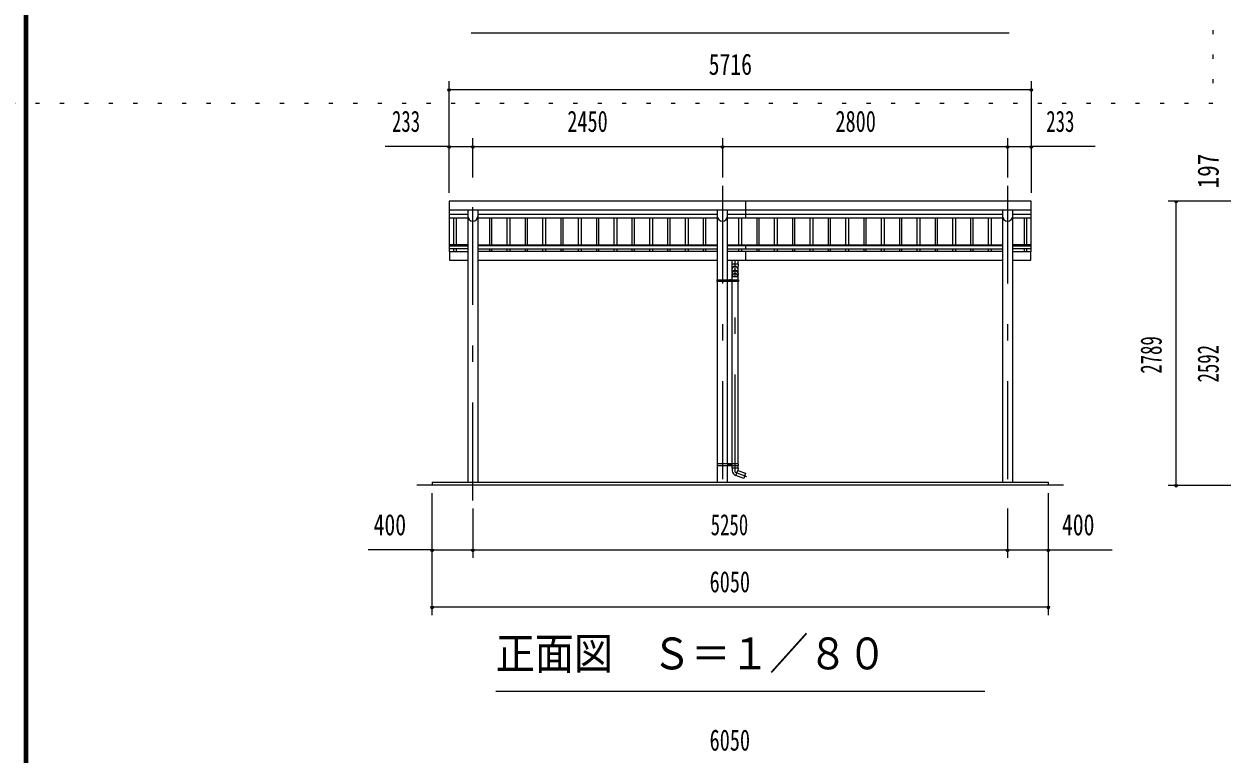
# Model space of a CAD drawing. Units: millimetres, scale not verified. Extents: x -34436 to 34436, y -16161 to 16159.
# Drawn here: x -11477 to 285, y 1374 to 8540 of the extents above; entities that cross this region are included whole.
import ezdxf
from ezdxf.enums import TextEntityAlignment as Align

# ---------------------------------------------------------------- set-up
doc = ezdxf.new("R2010")
doc.units = ezdxf.units.MM
doc.header["$LTSCALE"] = 80
doc.linetypes.add('USER3', pattern=[24, 12, -5, 2, -5])
doc.linetypes.add('USER4', pattern=[3, 0.5, -2.5])
for name, color, linetype, lineweight in [('0-2_1-08BOLD', 7, 'Continuous', 18), ('0-3_1-28CENTER', 3, 'USER3', 18), ('0-4_1-48THIN', 4, 'Continuous', 18), ('0-5_1-58DIM', 3, 'Continuous', 18), ('0-C_F-F1PAPER', 5, 'Continuous', 18), ('0-D_F-E_J_ADD', 5, 'USER4', 18)]:
    doc.layers.add(name, color=color, linetype=linetype, lineweight=lineweight)
doc.styles.add('ＭＳ ゴシック', font='')
doc.styles.get('ＭＳ ゴシック').set_extended_font_data('MS Gothic')

msp = doc.modelspace()

# ---------------------------------------------------------------- linework, layer by layer
at = {"layer": '0-2_1-08BOLD'}
for p, q in [((-1587.26, 6711.55), (-7303.26, 6711.55)), ((-7121.05, 6711.13), (-7121.05, 4043.34)), ((-7019.45, 4043.34), (-7019.45, 6711.13)), ((-4671.06, 6711.13), (-4671.06, 6029.34)), ((-4569.46, 6029.34), (-4569.46, 6711.13)), ((-4390.26, 6633.39), (-4390.26, 6802.34)), ((-1871.05, 6711.13), (-1871.05, 4043.34)), ((-1769.46, 4043.34), (-1769.46, 6711.13)), ((-7303.26, 6672.47), (-7121.05, 6672.47)), ((-7121.05, 6633.39), (-7303.26, 6633.39)), ((-7019.45, 6672.47), (-4671.06, 6672.47)), ((-4671.06, 6633.39), (-7019.45, 6633.39)), ((-4569.46, 6672.47), (-1871.05, 6672.47)), ((-1871.05, 6633.39), (-4569.46, 6633.39)), ((-1769.46, 6672.47), (-1587.26, 6672.47)), ((-1587.26, 6633.39), (-1769.46, 6633.39)), ((-7121.05, 6373.24), (-7303.26, 6373.24)), ((-7303.26, 6363.85), (-7121.05, 6363.85)), ((-7019.45, 6373.24), (-4671.06, 6373.24)), ((-4671.06, 6363.85), (-7019.45, 6363.85)), ((-4569.46, 6373.24), (-1871.05, 6373.24)), ((-1871.05, 6363.85), (-4569.46, 6363.85)), ((-4390.26, 6334.22), (-4390.26, 6373.24)), ((-1587.26, 6373.24), (-1769.45, 6373.24)), ((-1769.45, 6363.85), (-1587.26, 6363.85)), ((-7121.05, 6334.22), (-7303.26, 6334.22)), ((-7019.45, 6334.22), (-4671.06, 6334.22)), ((-4671.06, 6307.04), (-7019.45, 6307.04)), ((-4569.46, 6334.22), (-1871.05, 6334.22)), ((-1871.05, 6307.04), (-4569.46, 6307.04)), ((-4390.26, 6221.18), (-4390.26, 6307.04)), ((-1587.26, 6334.22), (-1769.46, 6334.22)), ((-1769.46, 6307.04), (-1587.26, 6307.04)), ((-7019.45, 6221.18), (-4671.06, 6221.18)), ((-4569.46, 6221.18), (-1871.05, 6221.18)), ((-4523.5, 6184.06), (-4523.5, 6221.18)), ((-4468.5, 6221.18), (-4468.5, 6184.06)), ((-4671.06, 6013.34), (-4671.06, 4221.94)), ((-4569.46, 4221.94), (-4569.46, 6013.34)), ((-4567.85, 6013.34), (-4567.85, 6029.34)), ((-4525.1, 6013.34), (-4525.1, 6029.34)), ((-4468.5, 6056.65), (-4523.5, 6056.65)), ((-4523.5, 4221.94), (-4523.5, 6013.34)), ((-4468.49, 6013.34), (-4468.49, 4221.94)), ((-4466.89, 6029.34), (-4466.89, 6013.34)), ((-4460.8, 6021.34), (-4466.89, 6021.34)), ((-4671.06, 4205.94), (-4671.06, 4043.34)), ((-4569.46, 4043.34), (-4569.46, 4205.94)), ((-4567.85, 4205.94), (-4567.85, 4221.94)), ((-4525.1, 4205.94), (-4525.1, 4221.94)), ((-4523.5, 4180.47), (-4523.5, 4205.94)), ((-4487.31, 4106.79), (-4468.5, 4158.47)), ((-4468.49, 4205.94), (-4468.49, 4180.47)), ((-4466.89, 4221.94), (-4466.89, 4205.94)), ((-4466.89, 4213.94), (-4460.8, 4213.94)), ((-1270.26, 4013.34), (-7620.25, 4013.34)), ((-7470.25, 4043.34), (-7470.25, 4013.34))]:
    msp.add_line(p, q, dxfattribs=at)
for points in [[(-7303.26, 6802.34), (-7303.26, 6307.04), (-7121.05, 6307.04)], [(-1587.26, 6307.04), (-1587.26, 6802.34), (-7303.26, 6802.34)], [(-7298.26, 6307.04), (-7298.26, 6221.18), (-7121.05, 6221.18)], [(-1769.46, 6221.18), (-1592.26, 6221.18), (-1592.26, 6307.04)], [(-4523.5, 6098.53), (-4523.5, 6134.39), (-4525.5, 6184.06), (-4466.5, 6184.06), (-4468.5, 6134.39), (-4468.5, 6098.53)], [(-4523.5, 6029.34), (-4523.5, 6063.59), (-4525.49, 6089.56)], [(-4466.5, 6089.43), (-4468.5, 6063.59), (-4468.5, 6029.34)], [(-4672.66, 4221.94), (-4672.66, 4205.94), (-4460.8, 4205.94)], [(-4460.8, 4205.94), (-4460.8, 4221.94), (-4672.66, 4221.94)], [(-4467, 4180.47), (-4525, 4180.47), (-4523.24, 4154.68)], [(-4467, 4180.47), (-4468.5, 4158.47), (-4392.5, 4130.81), (-4411.31, 4079.13), (-4487.03, 4106.69)], [(-7470.25, 4043.34), (-1420.26, 4043.34), (-1420.26, 4013.34)]]:
    msp.add_lwpolyline(points, dxfattribs=at)
for points in [[(-4672.66, 6029.34), (-4460.8, 6029.34), (-4460.8, 6013.34), (-4672.66, 6013.34)], [(-4541.47, 6024.23), (-4546.47, 6027.11), (-4551.47, 6024.23), (-4551.47, 6018.45), (-4546.47, 6015.57), (-4541.47, 6018.45)], [(-4541.47, 4216.83), (-4541.47, 4211.05), (-4546.47, 4208.16), (-4551.47, 4211.05), (-4551.47, 4216.83), (-4546.47, 4219.71)]]:
    msp.add_lwpolyline(points, close=True, dxfattribs=at)
for centre, radius in [((-4546.47, 6021.34), 6.25), ((-4546.47, 6021.34), 4.9), ((-4546.47, 4213.94), 6.25), ((-4546.47, 4213.94), 4.9)]:
    msp.add_circle(centre, radius, dxfattribs=at)
for centre, radius, start, end in [((-7070.25, 6656.14), 50.8, 180, 0), ((-4620.26, 6656.14), 50.8, 180, 0), ((-1820.26, 6656.14), 50.8, 180, 0), ((-4496, 6087.72), 29.55, 3.56303, 176.43697), ((-4496, 6134.69), 27.55, 3.55867, 176.44133), ((-4496, 6096.22), 27.55, 3.55867, 176.44133), ((-4496, 6062.61), 27.55, 3.55867, 176.44133), ((-4468.37, 4158.42), 55, 183.90576, 250.16731)]:
    msp.add_arc(centre, radius, start, end, dxfattribs=at)
at = {"layer": '0-3_1-28CENTER'}
for p, q in [((-7070.25, 3863.34), (-7070.25, 6952.34)), ((-4620.26, 6952.34), (-4620.26, 3863.34)), ((-1820.26, 6952.34), (-1820.26, 3863.34)), ((-4496, 4139.22), (-4496, 6221.18)), ((-4533.97, 6021.34), (-4558.97, 6021.34)), ((-4546.47, 6033.84), (-4546.47, 6008.84)), ((-4558.97, 4213.94), (-4533.97, 4213.94)), ((-4546.47, 4226.44), (-4546.47, 4201.44)), ((-4496.01, 4139.22), (-4383.13, 4098.13))]:
    msp.add_line(p, q, dxfattribs=at)
at = {"layer": '0-4_1-48THIN'}
for p, q in [((-7257.75, 6373.24), (-7257.75, 6633.39)), ((-7232.75, 6633.39), (-7232.75, 6373.24)), ((-6907.75, 6633.39), (-6907.75, 6373.24)), ((-6882.75, 6373.24), (-6882.75, 6633.39)), ((-6732.75, 6373.24), (-6732.75, 6633.39)), ((-6707.75, 6633.39), (-6707.75, 6373.24)), ((-6557.75, 6633.39), (-6557.75, 6373.24)), ((-6532.75, 6373.24), (-6532.75, 6633.39)), ((-6382.75, 6373.24), (-6382.75, 6633.39)), ((-6357.75, 6633.39), (-6357.75, 6373.24)), ((-6207.75, 6633.39), (-6207.75, 6373.24)), ((-6182.75, 6373.24), (-6182.75, 6633.39)), ((-6032.75, 6373.24), (-6032.75, 6633.39)), ((-6007.75, 6633.39), (-6007.75, 6373.24)), ((-5857.75, 6633.39), (-5857.75, 6373.24)), ((-5832.75, 6373.24), (-5832.75, 6633.39)), ((-5682.75, 6373.24), (-5682.75, 6633.39)), ((-5657.75, 6633.39), (-5657.75, 6373.24)), ((-5507.75, 6633.39), (-5507.75, 6373.24)), ((-5482.75, 6373.24), (-5482.75, 6633.39)), ((-5332.75, 6373.24), (-5332.75, 6633.39)), ((-5307.75, 6633.39), (-5307.75, 6373.24)), ((-5157.75, 6633.39), (-5157.75, 6373.24)), ((-5132.75, 6373.24), (-5132.75, 6633.39)), ((-4982.75, 6373.24), (-4982.75, 6633.39)), ((-4957.75, 6633.39), (-4957.75, 6373.24)), ((-4807.75, 6633.39), (-4807.75, 6373.24)), ((-4782.75, 6373.24), (-4782.75, 6633.39)), ((-4457.75, 6373.24), (-4457.75, 6633.39)), ((-4432.75, 6633.39), (-4432.75, 6373.24)), ((-4282.75, 6633.39), (-4282.75, 6373.24)), ((-4257.75, 6373.24), (-4257.75, 6633.39)), ((-4107.75, 6373.24), (-4107.75, 6633.39)), ((-4082.75, 6633.39), (-4082.75, 6373.24)), ((-3932.75, 6633.39), (-3932.75, 6373.24)), ((-3907.75, 6373.24), (-3907.75, 6633.39)), ((-3757.75, 6373.24), (-3757.75, 6633.39)), ((-3732.75, 6633.39), (-3732.75, 6373.24)), ((-3582.75, 6633.39), (-3582.75, 6373.24)), ((-3557.75, 6373.24), (-3557.75, 6633.39)), ((-3407.75, 6373.24), (-3407.75, 6633.39)), ((-3382.75, 6633.39), (-3382.75, 6373.24)), ((-3232.75, 6633.39), (-3232.75, 6373.24)), ((-3207.75, 6373.24), (-3207.75, 6633.39)), ((-3057.75, 6373.24), (-3057.75, 6633.39)), ((-3032.75, 6633.39), (-3032.75, 6373.24)), ((-2882.75, 6633.39), (-2882.75, 6373.24)), ((-2857.75, 6373.24), (-2857.75, 6633.39)), ((-2707.75, 6373.24), (-2707.75, 6633.39)), ((-2682.75, 6633.39), (-2682.75, 6373.24)), ((-2532.75, 6633.39), (-2532.75, 6373.24)), ((-2507.75, 6373.24), (-2507.75, 6633.39)), ((-2357.75, 6373.24), (-2357.75, 6633.39)), ((-2332.75, 6633.39), (-2332.75, 6373.24)), ((-2182.75, 6633.39), (-2182.75, 6373.24)), ((-2157.75, 6373.24), (-2157.75, 6633.39)), ((-2007.75, 6373.24), (-2007.75, 6633.39)), ((-1982.75, 6633.39), (-1982.75, 6373.24)), ((-1657.76, 6633.39), (-1657.76, 6373.24)), ((-1632.76, 6373.24), (-1632.76, 6633.39)), ((-7257.75, 6307.04), (-7257.75, 6334.22)), ((-7232.75, 6334.22), (-7232.75, 6307.04)), ((-6907.75, 6334.22), (-6907.75, 6307.04)), ((-6882.75, 6307.04), (-6882.75, 6334.22)), ((-6732.75, 6307.04), (-6732.75, 6334.22)), ((-6707.75, 6334.22), (-6707.75, 6307.04)), ((-6557.75, 6334.22), (-6557.75, 6307.04)), ((-6532.75, 6307.04), (-6532.75, 6334.22)), ((-6382.75, 6307.04), (-6382.75, 6334.22)), ((-6357.75, 6334.22), (-6357.75, 6307.04)), ((-6207.75, 6334.22), (-6207.75, 6307.04)), ((-6182.75, 6307.04), (-6182.75, 6334.22)), ((-6032.75, 6307.04), (-6032.75, 6334.22)), ((-6007.75, 6334.22), (-6007.75, 6307.04)), ((-5857.75, 6334.22), (-5857.75, 6307.04)), ((-5832.75, 6307.04), (-5832.75, 6334.22)), ((-5682.75, 6307.04), (-5682.75, 6334.22)), ((-5657.75, 6334.22), (-5657.75, 6307.04)), ((-5507.75, 6334.22), (-5507.75, 6307.04)), ((-5482.75, 6307.04), (-5482.75, 6334.22)), ((-5332.75, 6307.04), (-5332.75, 6334.22)), ((-5307.75, 6334.22), (-5307.75, 6307.04)), ((-5157.75, 6334.22), (-5157.75, 6307.04)), ((-5132.75, 6307.04), (-5132.75, 6334.22)), ((-4982.75, 6307.04), (-4982.75, 6334.22)), ((-4957.75, 6334.22), (-4957.75, 6307.04)), ((-4807.75, 6334.22), (-4807.75, 6307.04)), ((-4782.75, 6307.04), (-4782.75, 6334.22)), ((-4457.75, 6307.04), (-4457.75, 6334.22)), ((-4432.75, 6334.22), (-4432.75, 6307.04)), ((-4282.75, 6334.22), (-4282.75, 6307.04)), ((-4257.75, 6307.04), (-4257.75, 6334.22)), ((-4107.75, 6307.04), (-4107.75, 6334.22)), ((-4082.75, 6334.22), (-4082.75, 6307.04)), ((-3932.75, 6334.22), (-3932.75, 6307.04)), ((-3907.75, 6307.04), (-3907.75, 6334.22)), ((-3757.75, 6307.04), (-3757.75, 6334.22)), ((-3732.75, 6334.22), (-3732.75, 6307.04)), ((-3582.75, 6334.22), (-3582.75, 6307.04)), ((-3557.75, 6307.04), (-3557.75, 6334.22)), ((-3407.75, 6307.04), (-3407.75, 6334.22)), ((-3382.75, 6334.22), (-3382.75, 6307.04)), ((-3232.75, 6334.22), (-3232.75, 6307.04)), ((-3207.75, 6307.04), (-3207.75, 6334.22)), ((-3057.75, 6307.04), (-3057.75, 6334.22)), ((-3032.75, 6334.22), (-3032.75, 6307.04)), ((-2882.75, 6334.22), (-2882.75, 6307.04)), ((-2857.75, 6307.04), (-2857.75, 6334.22)), ((-2707.75, 6307.04), (-2707.75, 6334.22)), ((-2682.75, 6334.22), (-2682.75, 6307.04)), ((-2532.75, 6334.22), (-2532.75, 6307.04)), ((-2507.75, 6307.04), (-2507.75, 6334.22)), ((-2357.75, 6307.04), (-2357.75, 6334.22)), ((-2332.75, 6334.22), (-2332.75, 6307.04)), ((-2182.75, 6334.22), (-2182.75, 6307.04)), ((-2157.75, 6307.04), (-2157.75, 6334.22)), ((-2007.75, 6307.04), (-2007.75, 6334.22)), ((-1982.75, 6334.22), (-1982.75, 6307.04)), ((-1657.76, 6334.22), (-1657.76, 6307.04)), ((-1632.76, 6307.04), (-1632.76, 6334.22))]:
    msp.add_line(p, q, dxfattribs=at)
at = {"layer": '0-5_1-58DIM'}
for p, q in [((-1805.26, 8450.49), (-7085.25, 8450.49)), ((-7287.26, 7898.34), (-7319.26, 7898.34)), ((-7303.26, 6882.34), (-7303.26, 7978.33)), ((-7303.26, 7898.33), (-1587.26, 7898.33)), ((-1571.26, 7898.34), (-1603.26, 7898.34)), ((-1587.26, 7978.33), (-1587.26, 6882.34)), ((-7070.25, 7032.34), (-7070.25, 7418.33)), ((-4620.26, 7418.33), (-4620.26, 7032.34)), ((-1820.26, 7418.33), (-1820.26, 7032.34)), ((-7303.26, 7338.33), (-7931.26, 7338.33)), ((-7287.26, 7338.34), (-7319.26, 7338.34)), ((-7303.26, 7338.33), (-7070.25, 7338.33)), ((-7054.25, 7338.34), (-7086.25, 7338.34)), ((-7070.25, 7338.33), (-4620.26, 7338.33)), ((-4604.26, 7338.34), (-4636.26, 7338.34)), ((-4620.26, 7338.33), (-1820.26, 7338.33)), ((-1804.26, 7338.34), (-1836.26, 7338.34)), ((-1820.26, 7338.33), (-1587.26, 7338.33)), ((-1571.26, 7338.34), (-1603.26, 7338.34)), ((-959.26, 7338.33), (-1587.26, 7338.33)), ((1006.46, 6802.34), (-245.25, 6802.34)), ((-149.25, 6802.34), (-181.25, 6802.34)), ((-165.25, 4013.34), (-165.25, 6802.34)), ((-245.25, 4013.34), (994.75, 4013.34)), ((-149.25, 4013.34), (-181.25, 4013.34)), ((-7470.25, 2738.34), (-7470.25, 3933.34)), ((-1420.26, 3933.34), (-1420.26, 2738.34)), ((-7070.25, 3783.34), (-7070.25, 3298.34)), ((-1820.26, 3783.34), (-1820.26, 3298.34)), ((-7470.25, 3378.34), (-8098.26, 3378.34)), ((-7454.25, 3378.34), (-7486.25, 3378.34)), ((-7470.25, 3378.34), (-7070.25, 3378.34)), ((-7054.25, 3378.34), (-7086.25, 3378.34)), ((-7070.25, 3378.34), (-1820.26, 3378.34)), ((-1804.26, 3378.34), (-1836.26, 3378.34)), ((-1820.26, 3378.34), (-1420.26, 3378.34)), ((-1404.26, 3378.34), (-1436.26, 3378.34)), ((-1420.26, 3378.34), (-792.25, 3378.34)), ((-7454.25, 2818.34), (-7486.25, 2818.34)), ((-7470.25, 2818.34), (-1420.26, 2818.34)), ((-1404.26, 2818.34), (-1436.26, 2818.34)), ((-2045.26, 1988.34), (-6845.26, 1988.34))]:
    msp.add_line(p, q, dxfattribs=at)
for centre in [(-7303.26, 7898.34), (-1587.26, 7898.34), (-7303.26, 7338.34), (-7070.25, 7338.34), (-4620.26, 7338.34), (-1820.26, 7338.34), (-1587.26, 7338.34), (-165.25, 6802.34), (-165.25, 4013.34), (-7470.25, 3378.34), (-7070.25, 3378.34), (-1820.26, 3378.34), (-1420.26, 3378.34), (-7470.25, 2818.34), (-1420.26, 2818.34)]:
    msp.add_arc(centre, 16, 180, 0, dxfattribs=at)
at = {"layer": '0-C_F-F1PAPER'}
for points in [[(34428.13, -16152.99), (34428.13, 15991.01), (-11475.87, 15991.01), (-11475.87, -16152.99)], [(34424.13, -16148.99), (-11471.87, -16148.99), (-11471.87, 15987.01), (34424.13, 15987.01)], [(34420.13, -16144.99), (34420.13, 15983.01), (-11467.87, 15983.01), (-11467.87, -16144.99)], [(34416.13, -16140.99), (-11463.87, -16140.99), (-11463.87, 15979.01), (34416.13, 15979.01)], [(34412.13, -16136.99), (34412.13, 15975.01), (-11459.87, 15975.01), (-11459.87, -16136.99)], [(34408.13, -16132.99), (-11455.87, -16132.99), (-11455.87, 15971.01), (34408.13, 15971.01)], [(34404.13, -16128.99), (-11451.87, -16128.99), (-11451.87, 15967.01), (34404.13, 15967.01)], [(34400.13, -16124.99), (-11447.87, -16124.99), (-11447.87, 15963.01), (34400.13, 15963.01)], [(34396.13, -16120.99), (34396.13, 15959.01), (-11443.87, 15959.01), (-11443.87, -16120.99)]]:
    msp.add_lwpolyline(points, close=True, dxfattribs=at)
at = {"layer": '0-D_F-E_J_ADD'}
msp.add_lwpolyline([(196.13, 7759.01), (-11683.87, 7759.01), (-11683.87, 16159.01), (196.13, 16159.01)], close=True, dxfattribs=at)

# ---------------------------------------------------------------- texts
at = {"layer": '0-5_1-58DIM', "color": 7, "style": 'ＭＳ ゴシック'}
for s, height, width, p in [('5716', 208.4, 0.75, (-4754.71, 7978.34)), ('233', 208.4, 0.65, (-7864.34, 7418.34)), ('2450', 208.4, 0.7, (-6142.87, 7418.34)), ('2800', 208.4, 0.7, (-3510.29, 7418.34)), ('233', 208.4, 0.65, (-1440.33, 7418.34)), ('400', 208.4, 0.75, (-8044.45, 3458.34)), ('5250', 208.4, 0.65, (-4735.41, 3458.34)), ('400', 208.4, 0.75, (-1286.45, 3458.34)), ('6050', 208.4, 0.7, (-4745.71, 2898.34)), ('正面図\u3000Ｓ＝１／８０', 312.6, 0.9, (-6845.26, 2110.98)), ('6050', 208.4, 0.7, (-4745.71, 1344.05))]:
    msp.add_text(s, height=height, dxfattribs=dict(at, width=width)).set_placement(p, align=Align.BOTTOM_LEFT)
for s, width, p in [('197', 0.8, (314.75, 6926.53)), ('2789', 0.65, (-245.25, 5107.15)), ('2592', 0.65, (314.75, 5020.63))]:
    msp.add_text(s, height=208.4, rotation=90, dxfattribs=dict(at, width=width)).set_placement(p, align=Align.BOTTOM_LEFT)

doc.saveas('drawing.dxf')
